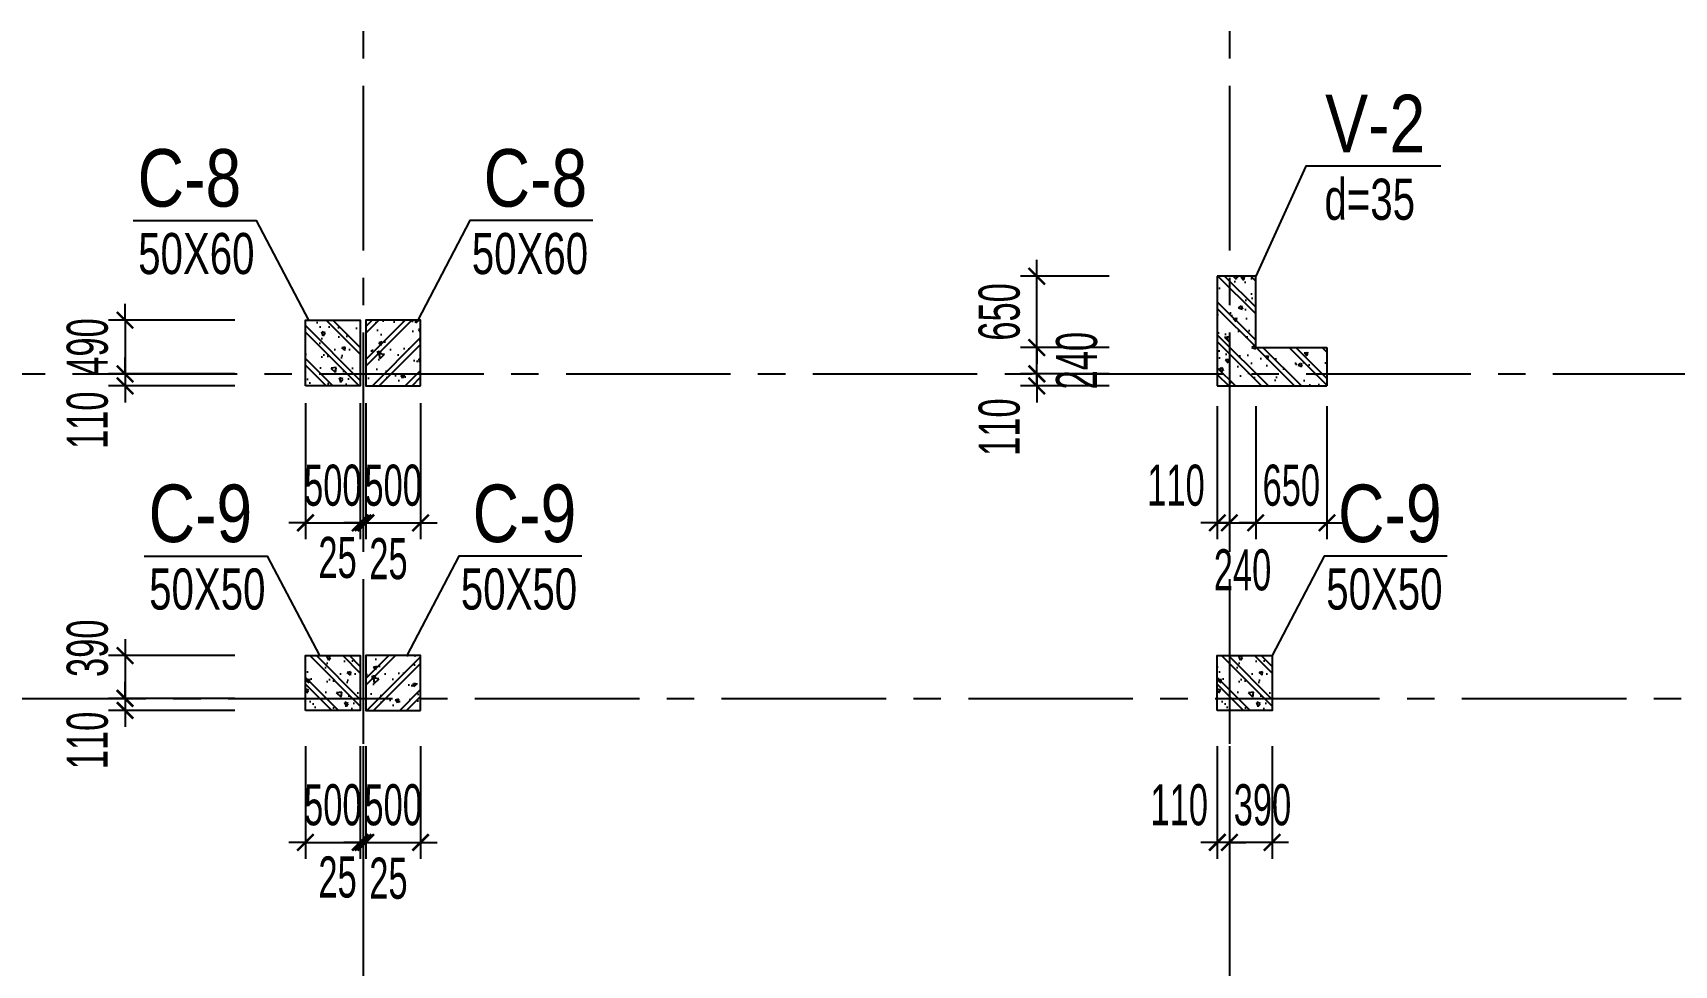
# Model space of a CAD drawing. Extents: x 1719887 to 1865417, y -150890 to 59748.
# Drawn here: x 1784009 to 1798976, y -19953 to -11448 of the extents above; entities that cross this region are included whole.
import ezdxf
from ezdxf.enums import TextEntityAlignment as Align

# ---------------------------------------------------------------- set-up
doc = ezdxf.new("R2010")
doc.units = 0
doc.header["$LTSCALE"] = 1000
doc.header["$MEASUREMENT"] = 0
doc.header["$PDMODE"] = 3
doc.linetypes.add('CENTER2', pattern=[1.125, 0.75, -0.125, 0.125, -0.125])
doc.layers.get('0').update_dxf_attribs({"linetype": 'CONTINUOUS'})
doc.layers.get('Defpoints').update_dxf_attribs({"linetype": 'CONTINUOUS'})
for name, color, linetype in [('CDC.01.AXIS', 160, 'CENTER2'), ('CDC.02.DIM', 1, 'CONTINUOUS'), ('CDC.05.STEEL', 4, 'CONTINUOUS'), ('CDC.06.TEXT', 2, 'CONTINUOUS'), ('CDC.10.HATCH', 9, 'CONTINUOUS'), ('CDC.11.NOTE', 8, 'CONTINUOUS')]:
    doc.layers.add(name, color=color, linetype=linetype)
doc.styles.add('ARIAL', font='arial.ttf', dxfattribs={"width": 0.6})
doc.dimstyles.new('D150', dxfattribs={"dimscale": 150, "dimtxt": 2.5, "dimasz": 1, "dimexe": 1, "dimexo": 0, "dimgap": 1, "dimtad": 1, "dimdec": 0, "dimdsep": 46, "dimtxsty": 'ARIAL', "dimblk": 'ARCHTICK', "dimcen": 1, "dimdle": 1, "dimclrd": 1, "dimclre": 1, "dimclrt": 2, "dimadec": 0, "dimazin": 0, "dimtfac": 0.00072, "dimtdec": 0, "dimtix": 1, "dimtmove": 2, "dimatfit": 3, "dimldrblk": 'ARCHTICK', "dimfxl": 1, "dimtolj": 1, "dimlwd": -1, "dimlwe": -1, "dimarcsym": 0})

# ---------------------------------------------------------------- blocks, each defined once
blk = doc.blocks.new('TH1')
at = {"layer": 'CDC.10.HATCH'}
h = blk.add_hatch(dxfattribs=at)
h.set_pattern_fill('CHAU-01', color=256, scale=50, style=0, pattern_type=2)
h.set_pattern_definition([(310, (56999.97, -183495.4), (358.63009, 31.376067), [37.5, -412.5]), (5, (56999.97, -183495.4), (-69.37567, -376.09607), [30, -330]), (259.5486, (57029.86, -183492.77), (289.25469, -344.71977), [31.870095, -350.571056]), (313.8158, (56999.97, -183595.4), (533.62052, 82.75951), [56.25, -618.75]), (263.3644, (57044.44, -183588.5), (467.33135, -487.05894), [47.80514, -525.8565]), (8.8158, (56999.97, -183595.4), (467.33097, -487.0593), [45, -495]), (339, (57049.97, -183570.4), (298.453526, 201.309445), [37.5, -412.5]), (34, (57049.97, -183570.4), (121.657666, -362.57502), [30, -330]), (288.5486, (57074.84, -183553.6), (420.111314, -161.26525), [31.870095, -350.571056]), (322.5, (56999.97, -183495.39), (6.079928, -166.446927), [0, -326, 0, -335, 0, -331.25]), (352.5, (56999.97, -183495.39), (131.534769, -197.205856), [0, -191, 0, -318.5, 0, -126.25]), (32.5, (56888.47, -183495.39), (266.911218, 11.277436), [0, -125, 0, -390, 0, -517.5]), (42.5, (56838.47, -183495.39), (291.593085, -50.05249), [0, -162.5, 0, -259, 0, -367.5]), (315, (56999.97, -183495.39), (-150.26019, -150.26019), []), (315, (56999.97, -183556.64), (-150.26019, -150.26019), [])])
h.paths.add_polyline_path([(1797680, -110648), (1797570, -110648), (1797570, -109757), (1797680, -109757)])
h.paths.add_polyline_path([(1798570, -110648), (1797680, -110648), (1797680, -109757), (1797920, -109757), (1797920, -110407), (1798570, -110407)])
h.paths.add_polyline_path([(1798570, -110757), (1797680, -110757), (1797680, -110648), (1798570, -110648)])
h.paths.add_polyline_path([(1797680, -110757), (1797570, -110757), (1797570, -110648), (1797680, -110648)])
h = blk.add_hatch(dxfattribs=at)
h.set_pattern_fill('CHAU-01', color=256, scale=50, angle=270, style=0, pattern_type=2)
h.set_pattern_definition([(140, (3538511.06, 196563.9), (31.376067, 358.63009), [37.5, -412.5]), (85, (3538511.06, 196563.9), (-376.09607, -69.37567), [30, -330]), (190.4514, (3538513.67, 196593.78), (-344.71977, 289.25469), [31.870095, -350.571056]), (136.1842, (3538411.06, 196563.9), (82.75951, 533.62052), [56.25, -618.75]), (186.6356, (3538417.96, 196608.36), (-487.05894, 467.33135), [47.80514, -525.8565]), (81.1842, (3538411.06, 196563.9), (-487.0593, 467.33097), [45, -495]), (111, (3538436.06, 196613.9), (201.309445, 298.453526), [37.5, -412.5]), (56, (3538436.06, 196613.9), (-362.57502, 121.657666), [30, -330]), (161.4514, (3538452.83, 196638.77), (-161.26525, 420.111314), [31.870095, -350.571056]), (127.5, (3538511.06, 196563.9), (-166.446927, 6.079928), [0, -326, 0, -335, 0, -331.25]), (97.5, (3538511.06, 196563.9), (-197.205856, 131.534769), [0, -191, 0, -318.5, 0, -126.25]), (57.5, (3538511.06, 196452.4), (11.277436, 266.911218), [0, -125, 0, -390, 0, -517.5]), (47.5, (3538511.06, 196402.4), (-50.05249, 291.593085), [0, -162.5, 0, -259, 0, -367.5]), (135, (3538511.06, 196563.9), (-150.26019, -150.26019), []), (135, (3538449.8, 196563.9), (-150.26019, -150.26019), [])])
h.paths.add_polyline_path([(1789255, -110157), (1789255, -110757), (1789755, -110757), (1789755, -110157)])
h = blk.add_hatch(dxfattribs=at)
h.set_pattern_fill('CHAU-01', color=256, scale=50, angle=270, style=0, pattern_type=2)
h.set_pattern_definition([(40, (41048.4, 196563.9), (-31.376067, 358.63009), [37.5, -412.5]), (95, (41048.4, 196563.9), (376.09607, -69.37567), [30, -330]), (349.5486, (41045.8, 196593.78), (344.71977, 289.25469), [31.870095, -350.571056]), (43.8158, (41148.4, 196563.9), (-82.75951, 533.62052), [56.25, -618.75]), (353.3644, (41141.5, 196608.36), (487.05894, 467.33135), [47.80514, -525.8565]), (98.8158, (41148.4, 196563.9), (487.0593, 467.33097), [45, -495]), (69, (41123.4, 196613.9), (-201.309445, 298.453526), [37.5, -412.5]), (124, (41123.4, 196613.9), (362.57502, 121.657666), [30, -330]), (18.5486, (41106.63, 196638.77), (161.26525, 420.111314), [31.870095, -350.571056]), (52.5, (41048.41, 196563.9), (166.446927, 6.079928), [0, -326, 0, -335, 0, -331.25]), (82.5, (41048.41, 196563.9), (197.205856, 131.534769), [0, -191, 0, -318.5, 0, -126.25]), (122.5, (41048.41, 196452.4), (-11.277436, 266.911218), [0, -125, 0, -390, 0, -517.5]), (132.5, (41048.4, 196402.4), (50.05249, 291.593085), [0, -162.5, 0, -259, 0, -367.5]), (45, (41048.4, 196563.9), (150.26019, -150.26019), []), (45, (41109.66, 196563.9), (150.26019, -150.26019), [])])
h.paths.add_polyline_path([(1790305, -110157), (1790305, -110757), (1789805, -110757), (1789805, -110157)])
h = blk.add_hatch(dxfattribs=at)
h.set_pattern_fill('CHAU-01', color=256, scale=50, angle=270, style=0, pattern_type=2)
h.set_pattern_definition([(140, (3538561.06, 193603.62), (31.376067, 358.63009), [37.5, -412.5]), (85, (3538561.06, 193603.6), (-376.09607, -69.37567), [30, -330]), (190.4514, (3538563.67, 193633.5), (-344.71977, 289.25469), [31.870095, -350.571056]), (136.1842, (3538461.06, 193603.6), (82.75951, 533.62052), [56.25, -618.75]), (186.6356, (3538467.96, 193648.1), (-487.05894, 467.33135), [47.80514, -525.8565]), (81.1842, (3538461.06, 193603.6), (-487.0593, 467.33097), [45, -495]), (111, (3538486.06, 193653.62), (201.309445, 298.453526), [37.5, -412.5]), (56, (3538486.06, 193653.6), (-362.57502, 121.657666), [30, -330]), (161.4514, (3538502.83, 193678.5), (-161.26525, 420.111314), [31.870095, -350.571056]), (127.5, (3538561.06, 193603.62), (-166.446927, 6.079928), [0, -326, 0, -335, 0, -331.25]), (97.5, (3538561.06, 193603.62), (-197.205856, 131.534769), [0, -191, 0, -318.5, 0, -126.25]), (57.5, (3538561.06, 193492.12), (11.277436, 266.911218), [0, -125, 0, -390, 0, -517.5]), (47.5, (3538561.06, 193442.12), (-50.05249, 291.593085), [0, -162.5, 0, -259, 0, -367.5]), (135, (3538561.06, 193603.62), (-150.26019, -150.26019), []), (135, (3538499.8, 193603.62), (-150.26019, -150.26019), [])])
h.paths.add_polyline_path([(1789255, -113718), (1789255, -113218), (1789755, -113218), (1789755, -113718)])
h = blk.add_hatch(dxfattribs=at)
h.set_pattern_fill('CHAU-01', color=256, scale=50, angle=270, style=0, pattern_type=2)
h.set_pattern_definition([(40, (40998.4, 193603.62), (-31.376067, 358.63009), [37.5, -412.5]), (95, (40998.4, 193603.6), (376.09607, -69.37567), [30, -330]), (349.5486, (40995.8, 193633.5), (344.71977, 289.25469), [31.870095, -350.571056]), (43.8158, (41098.4, 193603.6), (-82.75951, 533.62052), [56.25, -618.75]), (353.3644, (41091.5, 193648.1), (487.05894, 467.33135), [47.80514, -525.8565]), (98.8158, (41098.4, 193603.6), (487.0593, 467.33097), [45, -495]), (69, (41073.4, 193653.62), (-201.309445, 298.453526), [37.5, -412.5]), (124, (41073.4, 193653.6), (362.57502, 121.657666), [30, -330]), (18.5486, (41056.63, 193678.5), (161.26525, 420.111314), [31.870095, -350.571056]), (52.5, (40998.41, 193603.62), (166.446927, 6.079928), [0, -326, 0, -335, 0, -331.25]), (82.5, (40998.41, 193603.62), (197.205856, 131.534769), [0, -191, 0, -318.5, 0, -126.25]), (122.5, (40998.41, 193492.12), (-11.277436, 266.911218), [0, -125, 0, -390, 0, -517.5]), (132.5, (40998.4, 193442.12), (50.05249, 291.593085), [0, -162.5, 0, -259, 0, -367.5]), (45, (40998.4, 193603.62), (150.26019, -150.26019), []), (45, (41059.66, 193603.62), (150.26019, -150.26019), [])])
h.paths.add_polyline_path([(1790305, -113718), (1790305, -113218), (1789805, -113218), (1789805, -113718)])
h = blk.add_hatch(dxfattribs=at)
h.set_pattern_fill('CHAU-01', color=256, scale=50, angle=270, style=0, pattern_type=2)
h.set_pattern_definition([(140, (3546876.07, 193603.62), (31.376067, 358.63009), [37.5, -412.5]), (85, (3546876.07, 193603.6), (-376.09607, -69.37567), [30, -330]), (190.4514, (3546878.68, 193633.5), (-344.71977, 289.25469), [31.870095, -350.571056]), (136.1842, (3546776.07, 193603.6), (82.75951, 533.62052), [56.25, -618.75]), (186.6356, (3546782.96, 193648.1), (-487.05894, 467.33135), [47.80514, -525.8565]), (81.1842, (3546776.07, 193603.6), (-487.0593, 467.33097), [45, -495]), (111, (3546801.07, 193653.62), (201.309445, 298.453526), [37.5, -412.5]), (56, (3546801.07, 193653.6), (-362.57502, 121.657666), [30, -330]), (161.4514, (3546817.84, 193678.5), (-161.26525, 420.111314), [31.870095, -350.571056]), (127.5, (3546876.07, 193603.62), (-166.446927, 6.079928), [0, -326, 0, -335, 0, -331.25]), (97.5, (3546876.07, 193603.62), (-197.205856, 131.534769), [0, -191, 0, -318.5, 0, -126.25]), (57.5, (3546876.07, 193492.12), (11.277436, 266.911218), [0, -125, 0, -390, 0, -517.5]), (47.5, (3546876.07, 193442.12), (-50.05249, 291.593085), [0, -162.5, 0, -259, 0, -367.5]), (135, (3546876.07, 193603.62), (-150.26019, -150.26019), []), (135, (3546814.82, 193603.62), (-150.26019, -150.26019), [])])
h.paths.add_polyline_path([(1797570, -113718), (1797570, -113218), (1798070, -113218), (1798070, -113718)])
at = {"layer": 'CDC.01.AXIS', "ltscale": 2}
for p, q in [((1789780, -63021), (1789780, -119734)), ((1797680, -63021), (1797680, -119734)), ((1733131, -110648), (1840145, -110648)), ((1734550, -113608), (1840145, -113608))]:
    blk.add_line(p, q, dxfattribs=at)
at = {"layer": 'CDC.05.STEEL', "ltscale": 2000}
for p, q in [((1797920, -109757), (1797570, -109757)), ((1797570, -109757), (1797570, -110757)), ((1797920, -110407), (1797920, -109757)), ((1797920, -110407), (1798570, -110407)), ((1798570, -110407), (1798570, -110757)), ((1797570, -110757), (1798570, -110757))]:
    blk.add_line(p, q, dxfattribs=at)
for points in [[(1789255, -110757), (1789255, -110157), (1789755, -110157), (1789755, -110757)], [(1790305, -110757), (1790305, -110157), (1789805, -110157), (1789805, -110757)], [(1789255, -113718), (1789255, -113218), (1789755, -113218), (1789755, -113718)], [(1790305, -113718), (1790305, -113218), (1789805, -113218), (1789805, -113718)], [(1797570, -113718), (1797570, -113218), (1798070, -113218), (1798070, -113718)]]:
    blk.add_lwpolyline(points, close=True, dxfattribs=at)
blk = doc.blocks.new('_ARCHTICK')
at = {"color": 0, "linetype": 'ByBlock', "const_width": 0.15}
blk.add_lwpolyline([(-0.5, -0.5), (0.5, 0.5)], dxfattribs=at)
blk = doc.blocks.new('*D634')
at = {"layer": 'CDC.02.DIM', "color": 1, "transparency": 16777216}
for p, q in [((1794810, -14855), (1794810, -16068)), ((1794920, -14855), (1794920, -16068)), ((1794810, -15918), (1794660, -15918)), ((1794810, -15918), (1794920, -15918)), ((1794920, -15918), (1795070, -15918))]:
    blk.add_line(p, q, dxfattribs=at)
at = {"layer": 'Defpoints', "color": 0, "transparency": 16777216}
for p in [(1794810, -14855), (1794920, -14855), (1794920, -15918)]:
    blk.add_point(p, dxfattribs=at)
at = {"layer": 'CDC.02.DIM', "color": 1, "transparency": 16777216, "xscale": 150, "yscale": 150, "zscale": 150}
blk.add_blockref('_ARCHTICK', (1794810, -15918), dxfattribs=at)
at = {"layer": 'CDC.02.DIM', "color": 1, "transparency": 16777216, "xscale": 150, "yscale": 150, "zscale": 150, "rotation": 180}
blk.add_blockref('_ARCHTICK', (1794920, -15918), dxfattribs=at)
at = {"layer": 'CDC.02.DIM', "color": 2, "transparency": 16777216, "insert": (1794433, -15577), "char_height": 375, "attachment_point": 5, "style": 'ARIAL'}
blk.add_mtext('\\A1;110', dxfattribs=at)
blk = doc.blocks.new('*D635')
at = {"layer": 'CDC.02.DIM', "color": 1, "transparency": 16777216}
for p, q in [((1794920, -14855), (1794920, -16068)), ((1795160, -14855), (1795160, -16068)), ((1794920, -15918), (1794770, -15918)), ((1794920, -15918), (1795160, -15918)), ((1795160, -15918), (1795310, -15918))]:
    blk.add_line(p, q, dxfattribs=at)
at = {"layer": 'Defpoints', "color": 0, "transparency": 16777216}
for p in [(1794920, -14855), (1795160, -14855), (1795160, -15918)]:
    blk.add_point(p, dxfattribs=at)
at = {"layer": 'CDC.02.DIM', "color": 1, "transparency": 16777216, "xscale": 150, "yscale": 150, "zscale": 150}
blk.add_blockref('_ARCHTICK', (1794920, -15918), dxfattribs=at)
at = {"layer": 'CDC.02.DIM', "color": 1, "transparency": 16777216, "xscale": 150, "yscale": 150, "zscale": 150, "rotation": 180}
blk.add_blockref('_ARCHTICK', (1795160, -15918), dxfattribs=at)
at = {"layer": 'CDC.02.DIM', "color": 2, "transparency": 16777216, "insert": (1795040, -16349), "char_height": 375, "attachment_point": 5, "style": 'ARIAL'}
blk.add_mtext('\\A1;240', dxfattribs=at)
blk = doc.blocks.new('*D636')
at = {"layer": 'CDC.02.DIM', "color": 1, "transparency": 16777216}
for p, q in [((1795160, -14855), (1795160, -16068)), ((1795810, -14855), (1795810, -16068)), ((1795160, -15918), (1795010, -15918)), ((1795160, -15918), (1795810, -15918)), ((1795810, -15918), (1795960, -15918))]:
    blk.add_line(p, q, dxfattribs=at)
at = {"layer": 'Defpoints', "color": 0, "transparency": 16777216}
for p in [(1795160, -14855), (1795810, -14855), (1795810, -15918)]:
    blk.add_point(p, dxfattribs=at)
at = {"layer": 'CDC.02.DIM', "color": 1, "transparency": 16777216, "xscale": 150, "yscale": 150, "zscale": 150}
blk.add_blockref('_ARCHTICK', (1795160, -15918), dxfattribs=at)
at = {"layer": 'CDC.02.DIM', "color": 1, "transparency": 16777216, "xscale": 150, "yscale": 150, "zscale": 150, "rotation": 180}
blk.add_blockref('_ARCHTICK', (1795810, -15918), dxfattribs=at)
at = {"layer": 'CDC.02.DIM', "color": 2, "transparency": 16777216, "insert": (1795485, -15577), "char_height": 375, "attachment_point": 5, "style": 'ARIAL'}
blk.add_mtext('\\A1;650', dxfattribs=at)
blk = doc.blocks.new('*D611')
at = {"layer": 'CDC.02.DIM', "color": 1, "transparency": 16777216}
for p, q in [((1786495, -14827), (1786495, -16068)), ((1786995, -14827), (1786995, -16068)), ((1786495, -15918), (1786345, -15918)), ((1786495, -15918), (1786995, -15918)), ((1786995, -15918), (1787145, -15918))]:
    blk.add_line(p, q, dxfattribs=at)
at = {"layer": 'Defpoints', "color": 0, "transparency": 16777216}
for p in [(1786495, -14827), (1786995, -14827), (1786995, -15918)]:
    blk.add_point(p, dxfattribs=at)
at = {"layer": 'CDC.02.DIM', "color": 1, "transparency": 16777216, "xscale": 150, "yscale": 150, "zscale": 150}
blk.add_blockref('_ARCHTICK', (1786495, -15918), dxfattribs=at)
at = {"layer": 'CDC.02.DIM', "color": 1, "transparency": 16777216, "xscale": 150, "yscale": 150, "zscale": 150, "rotation": 180}
blk.add_blockref('_ARCHTICK', (1786995, -15918), dxfattribs=at)
at = {"layer": 'CDC.02.DIM', "color": 2, "transparency": 16777216, "insert": (1786745, -15577), "char_height": 375, "attachment_point": 5, "style": 'ARIAL'}
blk.add_mtext('\\A1;500', dxfattribs=at)
blk = doc.blocks.new('*D612')
at = {"layer": 'CDC.02.DIM', "color": 1, "transparency": 16777216}
for p, q in [((1786995, -14827), (1786995, -16068)), ((1787020, -14827), (1787020, -16068)), ((1786995, -15918), (1786845, -15918)), ((1786995, -15918), (1787020, -15918)), ((1787020, -15918), (1787170, -15918))]:
    blk.add_line(p, q, dxfattribs=at)
at = {"layer": 'Defpoints', "color": 0, "transparency": 16777216}
for p in [(1786995, -14827), (1787020, -14827), (1787020, -15918)]:
    blk.add_point(p, dxfattribs=at)
at = {"layer": 'CDC.02.DIM', "color": 1, "transparency": 16777216, "xscale": 150, "yscale": 150, "zscale": 150}
blk.add_blockref('_ARCHTICK', (1786995, -15918), dxfattribs=at)
at = {"layer": 'CDC.02.DIM', "color": 1, "transparency": 16777216, "xscale": 150, "yscale": 150, "zscale": 150, "rotation": 180}
blk.add_blockref('_ARCHTICK', (1787020, -15918), dxfattribs=at)
at = {"layer": 'CDC.02.DIM', "color": 2, "transparency": 16777216, "insert": (1786788, -16236), "char_height": 375, "attachment_point": 5, "style": 'ARIAL'}
blk.add_mtext('\\A1;25', dxfattribs=at)
blk = doc.blocks.new('*D613')
at = {"layer": 'CDC.02.DIM', "color": 1, "transparency": 16777216}
for p, q in [((1787020, -14827), (1787020, -16068)), ((1787045, -14827), (1787045, -16068)), ((1787020, -15918), (1786870, -15918)), ((1787045, -15918), (1787020, -15918)), ((1787045, -15918), (1787195, -15918))]:
    blk.add_line(p, q, dxfattribs=at)
at = {"layer": 'Defpoints', "color": 0, "transparency": 16777216}
for p in [(1787020, -14827), (1787045, -14827), (1787020, -15918)]:
    blk.add_point(p, dxfattribs=at)
at = {"layer": 'CDC.02.DIM', "color": 1, "transparency": 16777216, "xscale": 150, "yscale": 150, "zscale": 150}
blk.add_blockref('_ARCHTICK', (1787020, -15918), dxfattribs=at)
at = {"layer": 'CDC.02.DIM', "color": 1, "transparency": 16777216, "xscale": 150, "yscale": 150, "zscale": 150, "rotation": 180}
blk.add_blockref('_ARCHTICK', (1787045, -15918), dxfattribs=at)
at = {"layer": 'CDC.02.DIM', "color": 2, "transparency": 16777216, "insert": (1787252, -16247), "char_height": 375, "attachment_point": 5, "style": 'ARIAL'}
blk.add_mtext('\\A1;25', dxfattribs=at)
blk = doc.blocks.new('*D614')
at = {"layer": 'CDC.02.DIM', "color": 1, "transparency": 16777216}
for p, q in [((1787045, -14827), (1787045, -16068)), ((1787545, -14827), (1787545, -16068)), ((1787045, -15918), (1786895, -15918)), ((1787045, -15918), (1787545, -15918)), ((1787545, -15918), (1787695, -15918))]:
    blk.add_line(p, q, dxfattribs=at)
at = {"layer": 'Defpoints', "color": 0, "transparency": 16777216}
for p in [(1787045, -14827), (1787545, -14827), (1787545, -15918)]:
    blk.add_point(p, dxfattribs=at)
at = {"layer": 'CDC.02.DIM', "color": 1, "transparency": 16777216, "xscale": 150, "yscale": 150, "zscale": 150}
blk.add_blockref('_ARCHTICK', (1787045, -15918), dxfattribs=at)
at = {"layer": 'CDC.02.DIM', "color": 1, "transparency": 16777216, "xscale": 150, "yscale": 150, "zscale": 150, "rotation": 180}
blk.add_blockref('_ARCHTICK', (1787545, -15918), dxfattribs=at)
at = {"layer": 'CDC.02.DIM', "color": 2, "transparency": 16777216, "insert": (1787295, -15577), "char_height": 375, "attachment_point": 5, "style": 'ARIAL'}
blk.add_mtext('\\A1;500', dxfattribs=at)
blk = doc.blocks.new('*D852')
at = {"layer": 'CDC.02.DIM', "color": 1, "transparency": 16777216}
for p, q in [((1793164, -14559), (1793164, -14409)), ((1793824, -14559), (1793014, -14559)), ((1793164, -14669), (1793164, -14559)), ((1793824, -14669), (1793014, -14669)), ((1793164, -14669), (1793164, -14819))]:
    blk.add_line(p, q, dxfattribs=at)
at = {"layer": 'Defpoints', "color": 0, "transparency": 16777216}
for p in [(1793164, -14559), (1793824, -14559), (1793824, -14669)]:
    blk.add_point(p, dxfattribs=at)
at = {"layer": 'CDC.02.DIM', "color": 1, "transparency": 16777216, "xscale": 150, "yscale": 150, "zscale": 150}
for p, rotation in [((1793164, -14559), 270), ((1793164, -14669), 90)]:
    blk.add_blockref('_ARCHTICK', p, dxfattribs=dict(at, rotation=rotation))
at = {"layer": 'CDC.02.DIM', "color": 2, "transparency": 16777216, "insert": (1792823, -15045), "char_height": 375, "attachment_point": 5, "rotation": 90, "style": 'ARIAL'}
blk.add_mtext('\\A1;110', dxfattribs=at)
blk = doc.blocks.new('*D853')
at = {"layer": 'CDC.02.DIM', "color": 1, "transparency": 16777216}
for p, q in [((1793164, -14319), (1793164, -14169)), ((1793824, -14319), (1793014, -14319)), ((1793164, -14559), (1793164, -14319)), ((1793824, -14559), (1793014, -14559)), ((1793164, -14559), (1793164, -14709))]:
    blk.add_line(p, q, dxfattribs=at)
at = {"layer": 'Defpoints', "color": 0, "transparency": 16777216}
for p in [(1793164, -14319), (1793824, -14319), (1793824, -14559)]:
    blk.add_point(p, dxfattribs=at)
at = {"layer": 'CDC.02.DIM', "color": 1, "transparency": 16777216, "xscale": 150, "yscale": 150, "zscale": 150}
for p, rotation in [((1793164, -14319), 270), ((1793164, -14559), 90)]:
    blk.add_blockref('_ARCHTICK', p, dxfattribs=dict(at, rotation=rotation))
at = {"layer": 'CDC.02.DIM', "color": 2, "transparency": 16777216, "insert": (1793529, -14439), "char_height": 375, "attachment_point": 5, "rotation": 90, "style": 'ARIAL'}
blk.add_mtext('\\A1;240', dxfattribs=at)
blk = doc.blocks.new('*D854')
at = {"layer": 'CDC.02.DIM', "color": 1, "transparency": 16777216}
for p, q in [((1793164, -13669), (1793164, -13519)), ((1793824, -13669), (1793014, -13669)), ((1793164, -14319), (1793164, -13669)), ((1793824, -14319), (1793014, -14319)), ((1793164, -14319), (1793164, -14469))]:
    blk.add_line(p, q, dxfattribs=at)
at = {"layer": 'Defpoints', "color": 0, "transparency": 16777216}
for p in [(1793164, -13669), (1793824, -13669), (1793824, -14319)]:
    blk.add_point(p, dxfattribs=at)
at = {"layer": 'CDC.02.DIM', "color": 1, "transparency": 16777216, "xscale": 150, "yscale": 150, "zscale": 150}
for p, rotation in [((1793164, -13669), 270), ((1793164, -14319), 90)]:
    blk.add_blockref('_ARCHTICK', p, dxfattribs=dict(at, rotation=rotation))
at = {"layer": 'CDC.02.DIM', "color": 2, "transparency": 16777216, "insert": (1792823, -13994), "char_height": 375, "attachment_point": 5, "rotation": 90, "style": 'ARIAL'}
blk.add_mtext('\\A1;650', dxfattribs=at)
blk = doc.blocks.new('*D960')
at = {"layer": 'CDC.02.DIM', "color": 1, "transparency": 16777216}
for p, q in [((1784850, -14069), (1784850, -13919)), ((1785852, -14069), (1784700, -14069)), ((1784850, -14069), (1784850, -14559)), ((1785852, -14559), (1784700, -14559)), ((1784850, -14559), (1784850, -14709))]:
    blk.add_line(p, q, dxfattribs=at)
at = {"layer": 'Defpoints', "color": 0, "transparency": 16777216}
for p in [(1785852, -14069), (1784850, -14559), (1785852, -14559)]:
    blk.add_point(p, dxfattribs=at)
at = {"layer": 'CDC.02.DIM', "color": 1, "transparency": 16777216, "xscale": 150, "yscale": 150, "zscale": 150}
for p, rotation in [((1784850, -14069), 270), ((1784850, -14559), 90)]:
    blk.add_blockref('_ARCHTICK', p, dxfattribs=dict(at, rotation=rotation))
at = {"layer": 'CDC.02.DIM', "color": 2, "transparency": 16777216, "insert": (1784508, -14314), "char_height": 375, "attachment_point": 5, "rotation": 90, "style": 'ARIAL'}
blk.add_mtext('\\A1;490', dxfattribs=at)
blk = doc.blocks.new('*D961')
at = {"layer": 'CDC.02.DIM', "color": 1, "transparency": 16777216}
for p, q in [((1784850, -14559), (1784850, -14409)), ((1785852, -14559), (1784700, -14559)), ((1784850, -14559), (1784850, -14669)), ((1785852, -14669), (1784700, -14669)), ((1784850, -14669), (1784850, -14819))]:
    blk.add_line(p, q, dxfattribs=at)
at = {"layer": 'Defpoints', "color": 0, "transparency": 16777216}
for p in [(1785852, -14559), (1784850, -14669), (1785852, -14669)]:
    blk.add_point(p, dxfattribs=at)
at = {"layer": 'CDC.02.DIM', "color": 1, "transparency": 16777216, "xscale": 150, "yscale": 150, "zscale": 150}
for p, rotation in [((1784850, -14559), 270), ((1784850, -14669), 90)]:
    blk.add_blockref('_ARCHTICK', p, dxfattribs=dict(at, rotation=rotation))
at = {"layer": 'CDC.02.DIM', "color": 2, "transparency": 16777216, "insert": (1784508, -14982), "char_height": 375, "attachment_point": 5, "rotation": 90, "style": 'ARIAL'}
blk.add_mtext('\\A1;110', dxfattribs=at)
blk = doc.blocks.new('*D962')
at = {"layer": 'CDC.02.DIM', "color": 1, "transparency": 16777216}
for p, q in [((1784850, -16979), (1784850, -17669)), ((1785852, -17129), (1784700, -17129)), ((1785852, -17519), (1784700, -17519))]:
    blk.add_line(p, q, dxfattribs=at)
at = {"layer": 'Defpoints', "color": 0, "transparency": 16777216}
for p in [(1785852, -17129), (1784850, -17519), (1785852, -17519)]:
    blk.add_point(p, dxfattribs=at)
at = {"layer": 'CDC.02.DIM', "color": 1, "transparency": 16777216, "xscale": 150, "yscale": 150, "zscale": 150}
for p, rotation in [((1784850, -17129), 90), ((1784850, -17519), 270)]:
    blk.add_blockref('_ARCHTICK', p, dxfattribs=dict(at, rotation=rotation))
at = {"layer": 'CDC.02.DIM', "color": 2, "transparency": 16777216, "insert": (1784508, -17062), "char_height": 375, "attachment_point": 5, "rotation": 90, "style": 'ARIAL'}
blk.add_mtext('\\A1;390', dxfattribs=at)
blk = doc.blocks.new('*D963')
at = {"layer": 'CDC.02.DIM', "color": 1, "transparency": 16777216}
for p, q in [((1784850, -17519), (1784850, -17369)), ((1785852, -17519), (1784700, -17519)), ((1785852, -17629), (1784700, -17629)), ((1784850, -17519), (1784850, -17629)), ((1784850, -17629), (1784850, -17779))]:
    blk.add_line(p, q, dxfattribs=at)
at = {"layer": 'Defpoints', "color": 0, "transparency": 16777216}
for p in [(1784850, -17629), (1785852, -17519), (1785852, -17629)]:
    blk.add_point(p, dxfattribs=at)
at = {"layer": 'CDC.02.DIM', "color": 1, "transparency": 16777216, "xscale": 150, "yscale": 150, "zscale": 150}
for p, rotation in [((1784850, -17519), 270), ((1784850, -17629), 90)]:
    blk.add_blockref('_ARCHTICK', p, dxfattribs=dict(at, rotation=rotation))
at = {"layer": 'CDC.02.DIM', "color": 2, "transparency": 16777216, "insert": (1784508, -17903), "char_height": 375, "attachment_point": 5, "rotation": 90, "style": 'ARIAL'}
blk.add_mtext('\\A1;110', dxfattribs=at)
blk = doc.blocks.new('*D1004')
at = {"layer": 'CDC.02.DIM', "color": 1, "transparency": 16777216}
for p, q in [((1794920, -17954), (1794920, -18983)), ((1795310, -17954), (1795310, -18983)), ((1795460, -18833), (1794770, -18833))]:
    blk.add_line(p, q, dxfattribs=at)
at = {"layer": 'Defpoints', "color": 0, "transparency": 16777216}
for p in [(1794920, -17954), (1795310, -17954), (1794920, -18833)]:
    blk.add_point(p, dxfattribs=at)
at = {"layer": 'CDC.02.DIM', "color": 1, "transparency": 16777216, "xscale": 150, "yscale": 150, "zscale": 150, "rotation": 180}
blk.add_blockref('_ARCHTICK', (1794920, -18833), dxfattribs=at)
at = {"layer": 'CDC.02.DIM', "color": 1, "transparency": 16777216, "xscale": 150, "yscale": 150, "zscale": 150}
blk.add_blockref('_ARCHTICK', (1795310, -18833), dxfattribs=at)
at = {"layer": 'CDC.02.DIM', "color": 2, "transparency": 16777216, "insert": (1795222, -18492), "char_height": 375, "attachment_point": 5, "style": 'ARIAL'}
blk.add_mtext('\\A1;390', dxfattribs=at)
blk = doc.blocks.new('*D1005')
at = {"layer": 'CDC.02.DIM', "color": 1, "transparency": 16777216}
for p, q in [((1794810, -17954), (1794810, -18983)), ((1794920, -17954), (1794920, -18983)), ((1794810, -18833), (1794660, -18833)), ((1794920, -18833), (1794810, -18833)), ((1794920, -18833), (1795070, -18833))]:
    blk.add_line(p, q, dxfattribs=at)
at = {"layer": 'Defpoints', "color": 0, "transparency": 16777216}
for p in [(1794810, -17954), (1794920, -17954), (1794810, -18833)]:
    blk.add_point(p, dxfattribs=at)
at = {"layer": 'CDC.02.DIM', "color": 1, "transparency": 16777216, "xscale": 150, "yscale": 150, "zscale": 150}
blk.add_blockref('_ARCHTICK', (1794810, -18833), dxfattribs=at)
at = {"layer": 'CDC.02.DIM', "color": 1, "transparency": 16777216, "xscale": 150, "yscale": 150, "zscale": 150, "rotation": 180}
blk.add_blockref('_ARCHTICK', (1794920, -18833), dxfattribs=at)
at = {"layer": 'CDC.02.DIM', "color": 2, "transparency": 16777216, "insert": (1794463, -18492), "char_height": 375, "attachment_point": 5, "style": 'ARIAL'}
blk.add_mtext('\\A1;110', dxfattribs=at)
blk = doc.blocks.new('*D1006')
at = {"layer": 'CDC.02.DIM', "color": 1, "transparency": 16777216}
for p, q in [((1786495, -17954), (1786495, -18983)), ((1786995, -17954), (1786995, -18983)), ((1786495, -18833), (1786345, -18833)), ((1786495, -18833), (1786995, -18833)), ((1786995, -18833), (1787145, -18833))]:
    blk.add_line(p, q, dxfattribs=at)
at = {"layer": 'Defpoints', "color": 0, "transparency": 16777216}
for p in [(1786495, -17954), (1786995, -17954), (1786995, -18833)]:
    blk.add_point(p, dxfattribs=at)
at = {"layer": 'CDC.02.DIM', "color": 1, "transparency": 16777216, "xscale": 150, "yscale": 150, "zscale": 150}
blk.add_blockref('_ARCHTICK', (1786495, -18833), dxfattribs=at)
at = {"layer": 'CDC.02.DIM', "color": 1, "transparency": 16777216, "xscale": 150, "yscale": 150, "zscale": 150, "rotation": 180}
blk.add_blockref('_ARCHTICK', (1786995, -18833), dxfattribs=at)
at = {"layer": 'CDC.02.DIM', "color": 2, "transparency": 16777216, "insert": (1786745, -18492), "char_height": 375, "attachment_point": 5, "style": 'ARIAL'}
blk.add_mtext('\\A1;500', dxfattribs=at)
blk = doc.blocks.new('*D1007')
at = {"layer": 'CDC.02.DIM', "color": 1, "transparency": 16777216}
for p, q in [((1786995, -17954), (1786995, -18983)), ((1787020, -17954), (1787020, -18983)), ((1786995, -18833), (1786845, -18833)), ((1786995, -18833), (1787020, -18833)), ((1787020, -18833), (1787170, -18833))]:
    blk.add_line(p, q, dxfattribs=at)
at = {"layer": 'Defpoints', "color": 0, "transparency": 16777216}
for p in [(1786995, -17954), (1787020, -17954), (1787020, -18833)]:
    blk.add_point(p, dxfattribs=at)
at = {"layer": 'CDC.02.DIM', "color": 1, "transparency": 16777216, "xscale": 150, "yscale": 150, "zscale": 150}
blk.add_blockref('_ARCHTICK', (1786995, -18833), dxfattribs=at)
at = {"layer": 'CDC.02.DIM', "color": 1, "transparency": 16777216, "xscale": 150, "yscale": 150, "zscale": 150, "rotation": 180}
blk.add_blockref('_ARCHTICK', (1787020, -18833), dxfattribs=at)
at = {"layer": 'CDC.02.DIM', "color": 2, "transparency": 16777216, "insert": (1786788, -19151), "char_height": 375, "attachment_point": 5, "style": 'ARIAL'}
blk.add_mtext('\\A1;25', dxfattribs=at)
blk = doc.blocks.new('*D1008')
at = {"layer": 'CDC.02.DIM', "color": 1, "transparency": 16777216}
for p, q in [((1787020, -17954), (1787020, -18983)), ((1787045, -17954), (1787045, -18983)), ((1787020, -18833), (1786870, -18833)), ((1787045, -18833), (1787020, -18833)), ((1787045, -18833), (1787195, -18833))]:
    blk.add_line(p, q, dxfattribs=at)
at = {"layer": 'Defpoints', "color": 0, "transparency": 16777216}
for p in [(1787020, -17954), (1787045, -17954), (1787020, -18833)]:
    blk.add_point(p, dxfattribs=at)
at = {"layer": 'CDC.02.DIM', "color": 1, "transparency": 16777216, "xscale": 150, "yscale": 150, "zscale": 150}
blk.add_blockref('_ARCHTICK', (1787020, -18833), dxfattribs=at)
at = {"layer": 'CDC.02.DIM', "color": 1, "transparency": 16777216, "xscale": 150, "yscale": 150, "zscale": 150, "rotation": 180}
blk.add_blockref('_ARCHTICK', (1787045, -18833), dxfattribs=at)
at = {"layer": 'CDC.02.DIM', "color": 2, "transparency": 16777216, "insert": (1787252, -19162), "char_height": 375, "attachment_point": 5, "style": 'ARIAL'}
blk.add_mtext('\\A1;25', dxfattribs=at)
blk = doc.blocks.new('*D1009')
at = {"layer": 'CDC.02.DIM', "color": 1, "transparency": 16777216}
for p, q in [((1787045, -17954), (1787045, -18983)), ((1787545, -17954), (1787545, -18983)), ((1787045, -18833), (1786895, -18833)), ((1787045, -18833), (1787545, -18833)), ((1787545, -18833), (1787695, -18833))]:
    blk.add_line(p, q, dxfattribs=at)
at = {"layer": 'Defpoints', "color": 0, "transparency": 16777216}
for p in [(1787045, -17954), (1787545, -17954), (1787545, -18833)]:
    blk.add_point(p, dxfattribs=at)
at = {"layer": 'CDC.02.DIM', "color": 1, "transparency": 16777216, "xscale": 150, "yscale": 150, "zscale": 150}
blk.add_blockref('_ARCHTICK', (1787045, -18833), dxfattribs=at)
at = {"layer": 'CDC.02.DIM', "color": 1, "transparency": 16777216, "xscale": 150, "yscale": 150, "zscale": 150, "rotation": 180}
blk.add_blockref('_ARCHTICK', (1787545, -18833), dxfattribs=at)
at = {"layer": 'CDC.02.DIM', "color": 2, "transparency": 16777216, "insert": (1787295, -18492), "char_height": 375, "attachment_point": 5, "style": 'ARIAL'}
blk.add_mtext('\\A1;500', dxfattribs=at)

msp = doc.modelspace()

# ---------------------------------------------------------------- linework, layer by layer
at = {"layer": 'CDC.11.NOTE'}
for points in [[(1796849.1, -12665.9), (1795616, -12665.9), (1795160.2, -13668.8)], [(1784925, -13161.2), (1786045.9, -13161.2), (1786521.9, -14068.7)], [(1789115.3, -13161.2), (1787994.4, -13161.2), (1787518.5, -14068.7)], [(1785025, -16221.5), (1786145.9, -16221.5), (1786621.9, -17129)], [(1789015.3, -16221.5), (1787894.4, -16221.5), (1787418.5, -17129)], [(1796906.7, -16221.6), (1795785.8, -16221.6), (1795309.9, -17129.1)]]:
    msp.add_lwpolyline(points, dxfattribs=at)

# ---------------------------------------------------------------- block references
at = {"layer": 'CDC.10.HATCH'}
msp.add_blockref('TH1', (-2759.9, 96088.6), dxfattribs=at)

# ---------------------------------------------------------------- texts
at = {"layer": 'CDC.06.TEXT', "style": 'ARIAL'}
for s, height, width, p in [('V-2', 525, 0.8, (1796250.3, -12275.7)), ('C-8', 525, 0.8, (1785437.2, -12771.1)), ('C-8', 525, 0.8, (1788592.3, -12771.1)), ('d=35', 375, 0.7, (1796200.3, -12965.9)), ('50X60', 375, 0.7, (1785500.3, -13461.3)), ('50X60', 375, 0.7, (1788542.3, -13461.3)), ('C-9', 525, 0.8, (1785537.2, -15831.4)), ('C-9', 525, 0.8, (1788492.3, -15831.4)), ('C-9', 525, 0.8, (1796383.7, -15831.5)), ('50X50', 375, 0.7, (1785600.3, -16521.5)), ('50X50', 375, 0.7, (1788442.3, -16521.5)), ('50X50', 375, 0.7, (1796333.7, -16521.7))]:
    msp.add_text(s, height=height, dxfattribs=dict(at, width=width)).set_placement(p, align=Align.MIDDLE_CENTER)

# ---------------------------------------------------------------- dimensions: what is measured, and where the dimension line sits
at = {"layer": 'CDC.02.DIM'}
for base, p1, p2, angle, picture, middle in [((1793164.2, -13668.8), (1793823.5, -14318.8), (1793823.5, -13668.8), 270, '*D854', (1792822.8, -13993.8)), ((1784849.9, -14559.1), (1785852.1, -14068.8), (1785852.1, -14559.1), 90, '*D960', (1784508.4, -14314))]:
    dim = msp.add_linear_dim(base=base, p1=p1, p2=p2, angle=angle, dimstyle='D150', dxfattribs=at)
    dim.commit()
    dim.dimension.update_dxf_attribs({"geometry": picture, "text_midpoint": middle})
for base, p1, p2, angle, picture, middle in [((1793164.2, -14318.8), (1793823.5, -14559.1), (1793823.5, -14318.8), 270, '*D853', (1793528.7, -14439)), ((1784849.9, -14668.8), (1785852.1, -14559.1), (1785852.1, -14668.8), 90, '*D961', (1784508.4, -14981.6)), ((1793164.2, -14559.1), (1793823.5, -14668.8), (1793823.5, -14559.1), 270, '*D852', (1792822.8, -15044.8)), ((1784849.9, -17519.1), (1785852.1, -17129.1), (1785852.1, -17519.1), 90, '*D962', (1784508.3, -17062.3)), ((1784849.9, -17629.1), (1785852.1, -17519.1), (1785852.1, -17629.1), 90, '*D963', (1784508.4, -17903.3)), ((1794809.9, -18833.1), (1794919.9, -17953.8), (1794809.9, -17953.8), 180, '*D1005', (1794462.7, -18491.7)), ((1794919.9, -18833.1), (1795309.9, -17953.8), (1794919.9, -17953.8), 180, '*D1004', (1795221.9, -18491.6))]:
    dim = msp.add_linear_dim(base=base, p1=p1, p2=p2, angle=angle, dimstyle='D150', dxfattribs=at)
    dim.commit()
    dim.dimension.update_dxf_attribs({"geometry": picture, "text_midpoint": middle, "dimtype": 160})
for base, p1, p2, picture, middle in [((1786994.9, -15918), (1786494.9, -14827.1), (1786994.9, -14827.1), '*D611', (1786744.9, -15576.5)), ((1787544.9, -15918), (1787044.9, -14827.1), (1787544.9, -14827.1), '*D614', (1787294.9, -15576.5)), ((1795809.9, -15918), (1795159.9, -14855.1), (1795809.9, -14855.1), '*D636', (1795484.9, -15576.5)), ((1786994.9, -18833.1), (1786494.9, -17953.8), (1786994.9, -17953.8), '*D1006', (1786744.9, -18491.7)), ((1787544.9, -18833.1), (1787044.9, -17953.8), (1787544.9, -17953.8), '*D1009', (1787294.9, -18491.7))]:
    dim = msp.add_linear_dim(base=base, p1=p1, p2=p2, dimstyle='D150', dxfattribs=at)
    dim.commit()
    dim.dimension.update_dxf_attribs({"geometry": picture, "text_midpoint": middle})
for base, p1, p2, picture, middle in [((1787019.9, -15918), (1786994.9, -14827.1), (1787019.9, -14827.1), '*D612', (1786788, -16236)), ((1787019.9, -15918), (1787044.9, -14827.1), (1787019.9, -14827.1), '*D613', (1787252, -16247.1)), ((1794919.9, -15918), (1794809.9, -14855.1), (1794919.9, -14855.1), '*D634', (1794433.3, -15576.5)), ((1795159.9, -15918), (1794919.9, -14855.1), (1795159.9, -14855.1), '*D635', (1795039.9, -16349.4)), ((1787019.9, -18833.1), (1786994.9, -17953.8), (1787019.9, -17953.8), '*D1007', (1786788, -19151.2)), ((1787019.9, -18833.1), (1787044.9, -17953.8), (1787019.9, -17953.8), '*D1008', (1787252, -19162.3))]:
    dim = msp.add_linear_dim(base=base, p1=p1, p2=p2, dimstyle='D150', dxfattribs=at)
    dim.commit()
    dim.dimension.update_dxf_attribs({"geometry": picture, "text_midpoint": middle, "dimtype": 160})

doc.saveas('drawing.dxf')
